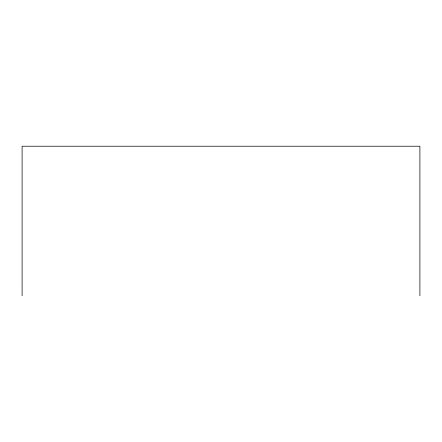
<?xml version="1.0" encoding="UTF-8"?>
<svg xmlns="http://www.w3.org/2000/svg" width="442" height="442" viewBox="0 0 442 442"><rect width="100%" height="100%" fill="white"/><g stroke="black" fill="none" stroke-linecap="round" stroke-linejoin="round"><path stroke-width="0.66" d="M419.9 295.775L419.9 146.225L22.1 146.225L22.1 295.775"/></g></svg>
